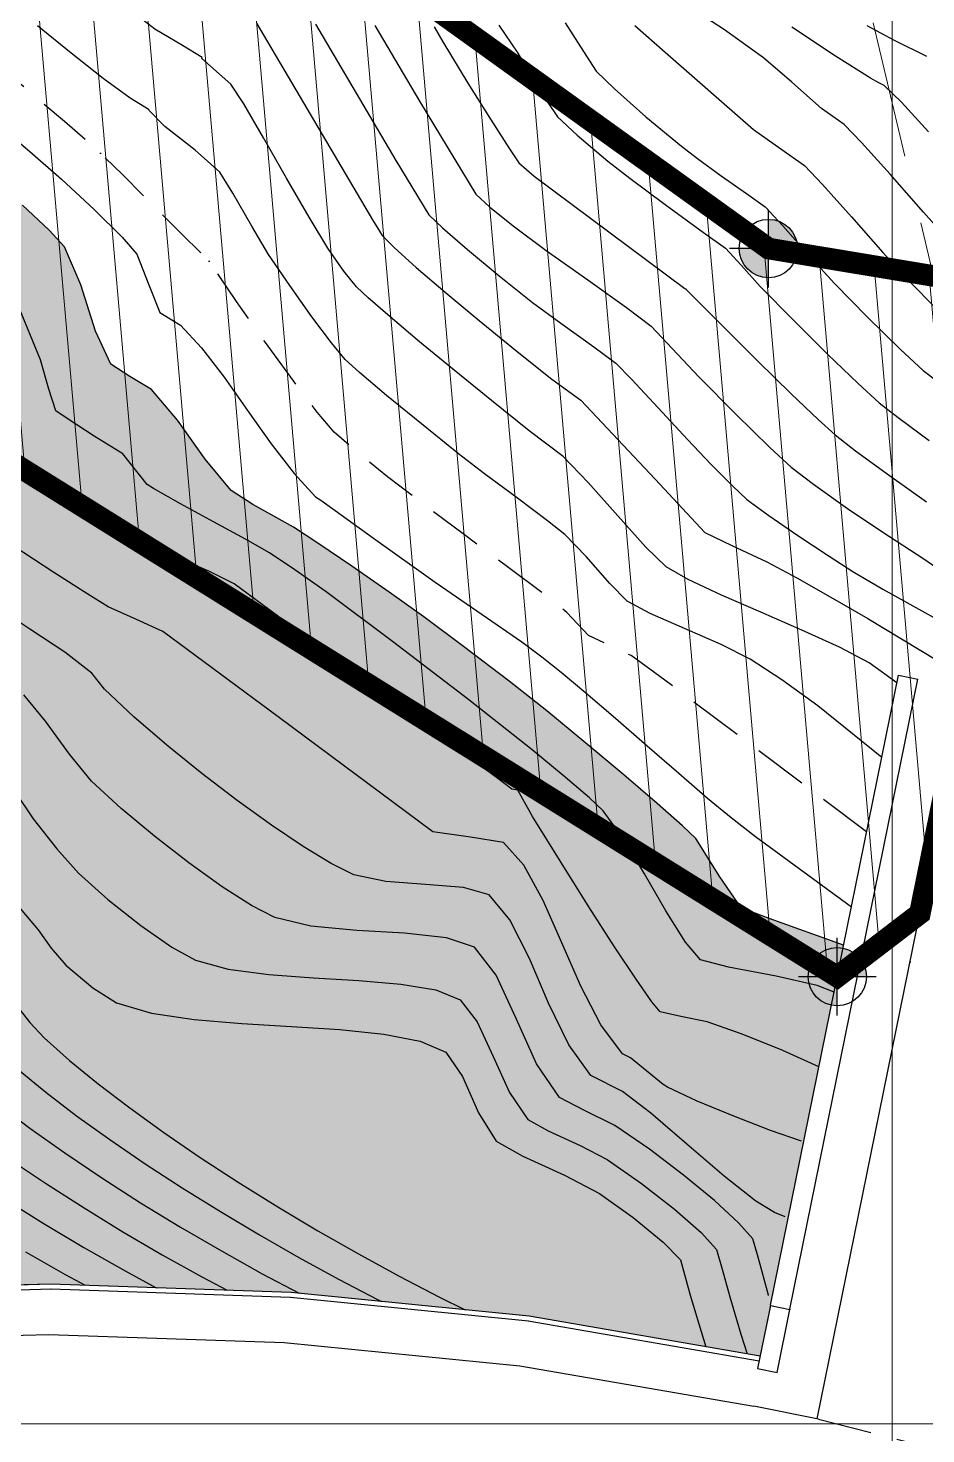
# Model space of a CAD drawing. Header units: metres. Extents: x 62264 to 62602, y 108404 to 109101.
# Drawn here: x 62430 to 62450.78, y 108649.77 to 108682.31 of the extents above; entities that cross this region are included whole.
import ezdxf
from ezdxf.enums import TextEntityAlignment as Align

# ---------------------------------------------------------------- set-up
doc = ezdxf.new("R2010")
doc.units = ezdxf.units.M
doc.header["$MEASUREMENT"] = 0
for name, pattern in [('DASHDOT', [2.8, 2, -0.25, 0.3, -0.25]), ('NASCOSTA', [9.525, 6.35, -3.175]), ('TRATTEGGIATA2', [0.375, 0.25, -0.125])]:
    doc.linetypes.add(name, pattern=pattern)
for name, color, linetype, lineweight in [('0__Symbol', 7, 'Continuous', 25), ('0_Col__Red_0.50', 14, 'Continuous', 50), ('0_Hatch', 2, 'Continuous', 9)]:
    doc.layers.add(name, color=color, linetype=linetype, lineweight=lineweight)
for name, color, linetype in [('Av. Pr.Profi', 7, 'Continuous'), ('Bâti', 7, 'Continuous'), ('colore lago', 131, 'Continuous'), ('coordinate', 2, 'Continuous'), ('Couronnement', 7, 'Continuous'), ('curve livello 1m', 2, 'Continuous'), ('curve livello 5m', 7, 'Continuous'), ('LINCOLO-ROSSO-025', 10, 'Continuous'), ('Strade', 7, 'Continuous')]:
    doc.layers.add(name, color=color, linetype=linetype)
doc.layers.add('Colori bordi', color=5, linetype='Continuous', plot=False)

# ---------------------------------------------------------------- blocks, each defined once
blk = doc.blocks.new('CONTORNO')
at = {"layer": 'LINCOLO-ROSSO-025', "linetype": 'NASCOSTA', "lineweight": 0, "ltscale": 0.5, "flags": 128}
blk.add_lwpolyline([(26.165, -94.334), (25.446, -93.474), (-6.877, 42.135), (-4.985, 41.623), (-4.907, 41.912), (-5.109, 41.967), (-4.481, 44.283), (-5.968, 44.686), (9.426, 101.471, 0.76503), (-27.561, 123.114), (-31.83, 118.918, 0.278191), (-69.079, 126.141), (-85.83, 120.005), (-86.105, 120.756), (-102.99, 114.571), (-98.153, 109.314), (-85.2, 114.059), (-84.427, 113.219), (-89.144, 103.05), (-84.307, 97.793), (-77.785, 111.855), (-78.51, 112.191), (-77.184, 115.052, -0.198912), (-74.368, 117.643), (-67.474, 120.163, -0.281645), (-36.074, 114.45, 0.175507), (-40.663, 100.044), (-40.374, 92.645, 0.034114), (-43.469, 92.01), (-53.105, 89.338), (-53.319, 90.109), (-70.647, 85.303), (-66.249, 79.674), (-52.956, 83.36), (-52.253, 82.461), (-57.773, 72.704), (-53.908, 67.757), (-53.375, 67.075), (-47.588, 77.303), (-45.683, 80.67), (-46.38, 81.064), (-46.314, 81.181, -0.14195), (-42.731, 84.682), (-41.604, 85.286, -0.165813), (-34.47, 86.461, -0.072308), (-29.805, 84.968), (-22.578, 81.44), (16.586, -82.868), (15.866, -82.007), (19.27, -96.287), (18.407, -96.98), (19.153, -100.108), (27.051, -106.511), (29.932, -105.824), (28.44, -103.877), (26.165, -94.334)], format="xyb", close=True, dxfattribs=at)
blk = doc.blocks.new('LEV_PLAN')
h = blk.add_hatch(color=256)
h.dxf.hatch_style = 1
h.paths.add_polyline_path([(-0.135, 0), (0, 0), (0, 0.135, 0.414214)])
h.paths.add_polyline_path([(0, 0), (0, -0.135, 0.414214), (0.135, 0)])
for p, q in [((0, -0.18), (0, 0.18)), ((-0.18, 0), (0.18, 0))]:
    blk.add_line(p, q)
blk.add_circle((0, 0), 0.135)
at = {"lineweight": 30, "flags": 106}
blk.add_attdef('VALUE', text='', height=0.25, dxfattribs=at).set_placement((0, 0.3), align=Align.BOTTOM_CENTER)

msp = doc.modelspace()

# ---------------------------------------------------------------- hatches: boundary and pattern name
at = {"layer": '0_Hatch'}
h = msp.add_hatch(dxfattribs=at)
h.set_pattern_fill('ANSI31', color=80, scale=10, angle=50)
h.paths.add_polyline_path([(62461.573, 108657.106), (62469.287, 108673.52), (62447.136, 108677.206), (62422.066, 108695.24), (62427.603, 108702.225), (62411.363, 108723.278), (62402.491, 108718.984), (62391.87, 108729.152), (62395.054, 108733.894), (62378.537, 108753.334), (62360.975, 108748.063), (62354.234, 108739.358), (62410.968, 108683.883), (62448.728, 108660.35), (62450.64, 108661.812), (62451.148, 108664.314), (62456.414, 108662.941), (62458.266, 108662.184), (62459.322, 108661.386), (62460.2, 108659.93)])
at = {"layer": 'colore lago', "linetype": 'Continuous', "lineweight": 0}
msp.add_hatch(color=256, dxfattribs=at).paths.add_polyline_path([(62424.984, 108653.069), (62419.433, 108652.547), (62413.953, 108651.637), (62408.529, 108650.359), (62403.21, 108648.764), (62398.021, 108646.797), (62392.955, 108644.487), (62388.067, 108641.873), (62383.347, 108638.914), (62379.143, 108635.919), (62374.987, 108632.528), (62370.912, 108628.752), (62367.864, 108625.55), (62364.577, 108621.72), (62361.992, 108618.302), (62358.884, 108613.699), (62356.087, 108608.883), (62353.615, 108603.924), (62351.491, 108598.79), (62349.698, 108593.52), (62348.257, 108588.148), (62347.162, 108582.699), (62346.433, 108577.206), (62346.076, 108571.827), (62346.067, 108566.27), (62346.414, 108560.708), (62347.156, 108555.214), (62348.241, 108549.757), (62349.108, 108546.543), (62347.868, 108543.897), (62343.805, 108542.34), (62343.071, 108542.931), (62342.215, 108543.399), (62341.494, 108543.605), (62340.731, 108543.397), (62339.788, 108542.895), (62338.814, 108542.367), (62337.958, 108542.081), (62337.463, 108542.167), (62336.538, 108542.374), (62334.253, 108542.969), (62331.322, 108543.785), (62328.139, 108544.685), (62325.098, 108545.533), (62322.593, 108546.195), (62321.848, 108546.361), (62320.984, 108546.545), (62320.474, 108546.666), (62319.859, 108546.963), (62319.103, 108547.335), (62317.961, 108547.824), (62316.581, 108548.386), (62315.066, 108548.989), (62313.523, 108549.599), (62312.055, 108550.183), (62310.769, 108550.711), (62309.769, 108551.147), (62309.112, 108551.475), (62308.074, 108552.131), (62305.134, 108553.829), (62301.974, 108555.846), (62300, 108557.145), (62300, 108746.102), (62331.882, 108763.679), (62334.507, 108761.512), (62338.392, 108758.6), (62343.084, 108755.721), (62348.103, 108752.428), (62352.959, 108748.821), (62356.982, 108746.672), (62361.491, 108743.204), (62364.809, 108741.018), (62364.85, 108740.982), (62366.701, 108739.452), (62368.7, 108737.832), (62369.305, 108737.355), (62369.749, 108737.014), (62370.359, 108736.582), (62371.24, 108735.973), (62371.627, 108735.711), (62374.472, 108733.847), (62374.708, 108733.696), (62375.544, 108733.194), (62376.513, 108732.622), (62377.024, 108732.307), (62377.264, 108731.984), (62377.853, 108731.572), (62378.743, 108731.016), (62379.493, 108730.514), (62379.904, 108730.173), (62380.53, 108729.628), (62381.289, 108728.95), (62382.099, 108728.213), (62382.879, 108727.488), (62383.568, 108726.81), (62384.361, 108726.013), (62384.891, 108725.5), (62385.513, 108725.007), (62386.29, 108724.44), (62387.153, 108723.834), (62388.028, 108723.224), (62388.845, 108722.646), (62389.533, 108722.136), (62390.019, 108721.728), (62390.461, 108721.189), (62391.046, 108720.467), (62391.593, 108719.84), (62392.228, 108719.121), (62392.561, 108718.731), (62392.862, 108718.087), (62393.16, 108717.245), (62393.458, 108716.296), (62393.758, 108715.335), (62394.064, 108714.455), (62394.378, 108713.747), (62394.629, 108713.387), (62395.018, 108712.892), (62395.432, 108712.426), (62395.814, 108712.034), (62396.33, 108711.596), (62397.152, 108710.938), (62398.032, 108710.258), (62398.87, 108709.636), (62399.584, 108709.126), (62399.96, 108708.881), (62400.685, 108708.661), (62401.612, 108708.484), (62402.549, 108708.306), (62403.305, 108708.084), (62403.979, 108707.68), (62404.973, 108707.002), (62405.674, 108706.477), (62406.299, 108705.979), (62406.659, 108705.658), (62407.074, 108705.014), (62407.565, 108704.234), (62408.06, 108703.631), (62408.444, 108703.148), (62408.613, 108702.358), (62408.809, 108701.374), (62409.055, 108700.585), (62409.399, 108699.598), (62409.737, 108698.707), (62410.053, 108697.961), (62410.417, 108697.156), (62410.768, 108696.423), (62411.044, 108695.894), (62411.352, 108695.436), (62411.941, 108694.585), (62412.688, 108693.536), (62413.24, 108692.756), (62413.64, 108692.028), (62414.101, 108691.1), (62414.582, 108690.096), (62415.042, 108689.143), (62415.44, 108688.363), (62415.735, 108687.883), (62416.22, 108687.475), (62417.091, 108686.877), (62417.986, 108686.309), (62418.762, 108685.857), (62419.277, 108685.61), (62419.98, 108685.523), (62420.747, 108685.436), (62421.269, 108685.254), (62422.042, 108684.935), (62422.834, 108684.575), (62423.302, 108684.318), (62424.281, 108683.305), (62425.656, 108681.875), (62426.449, 108681.066), (62427.156, 108680.351), (62427.673, 108679.833), (62427.895, 108679.62), (62428.432, 108679.384), (62429.04, 108678.92), (62429.869, 108678.212), (62430.484, 108677.629), (62430.843, 108677.243), (62431.218, 108676.364), (62431.557, 108675.296), (62431.913, 108674.527), (62432.355, 108674.247), (62432.858, 108673.942), (62433.455, 108673.231), (62434.097, 108672.326), (62434.701, 108671.601), (62435.197, 108671.28), (62435.685, 108671.01), (62436.144, 108670.755), (62436.707, 108670.388), (62437.492, 108669.855), (62438.358, 108669.253), (62439.162, 108668.678), (62440.078, 108667.996), (62441.13, 108667.19), (62442.002, 108666.501), (62442.908, 108665.758), (62443.789, 108665.021), (62444.562, 108664.359), (62445.144, 108663.844), (62445.453, 108663.547), (62446.014, 108662.665), (62446.501, 108661.941), (62447.153, 108661.7), (62448.876, 108661.081), (62447.183, 108652.749), (62446.943, 108651.566), (62441.595, 108652.495), (62436.09, 108653.04), (62430.527, 108653.236)])

# ---------------------------------------------------------------- linework, layer by layer
at = {"layer": '0_Col__Red_0.50', "color": 80, "const_width": 0.5}
msp.add_lwpolyline([(62461.573, 108657.106), (62469.287, 108673.52), (62447.136, 108677.206), (62422.066, 108695.24), (62427.603, 108702.225), (62411.363, 108723.278), (62402.491, 108718.984), (62391.87, 108729.152), (62395.054, 108733.894), (62378.537, 108753.334), (62360.975, 108748.063), (62354.234, 108739.358), (62410.968, 108683.883), (62448.728, 108660.35), (62450.64, 108661.812), (62451.148, 108664.314), (62456.414, 108662.941), (62458.266, 108662.184), (62459.322, 108661.386), (62460.2, 108659.93), (62461.573, 108657.106)], dxfattribs=at)
at = {"layer": 'Av. Pr.Profi', "color": 1, "linetype": 'DASHDOT'}
msp.add_line((62450.413, 108660.699), (62450.416, 108660.68), dxfattribs=at)
at = {"layer": 'Bâti', "linetype": 'Continuous'}
for p, q in [((62447.183, 108652.749), (62450.145, 108667.326)), ((62450.145, 108667.326), (62450.597, 108667.234)), ((62447.634, 108652.654), (62450.597, 108667.234)), ((62447.181, 108652.739), (62446.884, 108651.277)), ((62447.183, 108652.749), (62447.181, 108652.739)), ((62447.181, 108652.739), (62447.632, 108652.644)), ((62447.336, 108651.185), (62447.632, 108652.644)), ((62447.634, 108652.654), (62447.632, 108652.644)), ((62446.884, 108651.277), (62447.336, 108651.185))]:
    msp.add_line(p, q, dxfattribs=at)
at = {"layer": 'Colori bordi', "linetype": 'Continuous', "lineweight": 0, "flags": 128}
msp.add_lwpolyline([(62429.869, 108678.212), (62430.484, 108677.629), (62430.843, 108677.243), (62430.843, 108677.243), (62431.218, 108676.364), (62431.557, 108675.296), (62431.913, 108674.527), (62431.913, 108674.527), (62432.355, 108674.247), (62432.858, 108673.942), (62432.858, 108673.942), (62433.455, 108673.231), (62434.097, 108672.326), (62434.701, 108671.601), (62435.197, 108671.28), (62435.197, 108671.28), (62435.685, 108671.01), (62436.144, 108670.755), (62436.144, 108670.755), (62436.707, 108670.388), (62437.492, 108669.855), (62438.358, 108669.253), (62439.162, 108668.678), (62439.162, 108668.678), (62440.078, 108667.996), (62441.13, 108667.19), (62442.002, 108666.501), (62442.002, 108666.501), (62442.908, 108665.758), (62443.789, 108665.021), (62444.562, 108664.359), (62445.144, 108663.844), (62445.453, 108663.547), (62445.453, 108663.547), (62446.014, 108662.665), (62446.501, 108661.941), (62446.501, 108661.941), (62447.153, 108661.7), (62448.876, 108661.081), (62447.183, 108652.749), (62446.943, 108651.566), (62441.595, 108652.495), (62436.09, 108653.04), (62430.527, 108653.236), (62424.984, 108653.069)], dxfattribs=at)
at = {"layer": 'coordinate', "linetype": 'Continuous', "lineweight": 0}
for p, q in [((62450, 108735.452), (62450, 108403.974)), ((62340.187, 108650), (62556.466, 108650))]:
    msp.add_line(p, q, dxfattribs=at)
at = {"layer": 'Couronnement', "linetype": 'Continuous'}
for p, q in [((62430.527, 108653.236), (62424.984, 108653.069)), ((62430.531, 108653.116), (62424.988, 108652.949)), ((62436.074, 108652.921), (62430.523, 108653.117)), ((62436.09, 108653.04), (62430.527, 108653.236)), ((62441.595, 108652.495), (62436.09, 108653.04)), ((62441.583, 108652.376), (62436.074, 108652.921)), ((62446.919, 108651.449), (62441.575, 108652.377)), ((62446.943, 108651.566), (62441.595, 108652.495)), ((62425.024, 108651.9), (62430.475, 108652.07)), ((62430.475, 108652.07), (62435.927, 108651.881)), ((62435.927, 108651.881), (62441.384, 108651.345)), ((62441.384, 108651.345), (62446.8, 108650.405)), ((62448.291, 108650.104), (62446.8, 108650.405))]:
    msp.add_line(p, q, dxfattribs=at)
at = {"layer": 'curve livello 1m', "color": 152, "linetype": 'TRATTEGGIATA2', "ltscale": 5, "flags": 128}
msp.add_lwpolyline([(62449.409, 108663.703), (62444.734, 108667.217), (62444.734, 108667.217), (62443.954, 108667.783), (62443.429, 108668.028), (62442.969, 108668.248), (62442.969, 108668.248), (62442.47, 108668.783), (62441.977, 108669.175), (62441.124, 108669.816), (62440.102, 108670.575), (62439.103, 108671.321), (62438.32, 108671.922), (62438.32, 108671.922), (62437.534, 108672.562), (62437.08, 108672.956), (62437.08, 108672.956), (62436.692, 108673.419), (62436.139, 108674.141), (62435.492, 108675.027), (62434.819, 108675.983), (62434.191, 108676.913), (62434.191, 108676.913), (62434.183, 108676.926), (62434.135, 108676.968), (62433.554, 108677.536), (62432.857, 108678.242), (62432.184, 108678.923), (62431.677, 108679.412), (62431.677, 108679.412), (62430.841, 108680.147), (62429.964, 108680.89), (62429.133, 108681.568), (62428.437, 108682.108), (62427.967, 108682.438), (62427.967, 108682.438), (62427.85, 108682.49), (62427.362, 108682.981), (62426.953, 108683.405), (62426.568, 108683.805), (62426.568, 108683.805), (62425.763, 108684.619), (62425.037, 108685.346), (62424.499, 108685.878), (62424.256, 108686.107), (62424.256, 108686.107), (62423.838, 108686.33), (62423.033, 108686.718), (62422.083, 108687.153), (62422.083, 108687.153), (62421.201, 108687.532), (62420.659, 108687.741), (62420.659, 108687.741), (62419.96, 108687.849), (62419.097, 108687.916), (62418.267, 108687.984), (62417.665, 108688.094), (62417.665, 108688.094), (62417.563, 108688.156), (62417.547, 108688.17), (62417.258, 108688.62), (62416.882, 108689.325), (62416.442, 108690.213), (62415.962, 108691.213), (62415.465, 108692.25), (62414.976, 108693.254), (62414.519, 108694.151), (62414.116, 108694.869), (62414.116, 108694.869), (62413.888, 108695.19), (62413.731, 108695.42), (62413.447, 108696.014), (62412.957, 108697.086), (62412.957, 108697.086), (62412.542, 108698.014), (62412.149, 108698.906), (62411.838, 108699.625), (62411.669, 108700.032), (62411.669, 108700.032), (62411.493, 108700.551), (62411.338, 108701.075), (62411.338, 108701.075), (62411.14, 108702.019), (62410.936, 108703.116), (62410.783, 108703.767), (62410.783, 108703.767), (62410.46, 108704.208), (62409.848, 108704.939), (62409.171, 108705.744), (62408.647, 108706.405), (62408.195, 108707.116), (62407.772, 108707.467), (62406.911, 108708.146), (62405.935, 108708.914), (62405.164, 108709.532), (62404.859, 108709.794), (62404.558, 108710.033), (62403.965, 108710.163), (62402.733, 108710.397), (62401.329, 108710.662), (62400.217, 108710.883), (62399.534, 108711.046), (62399.508, 108711.064), (62399.419, 108711.135), (62398.941, 108711.7), (62398.366, 108712.469), (62397.791, 108713.304), (62397.315, 108714.068), (62396.999, 108714.708), (62396.588, 108715.641), (62396.135, 108716.7), (62395.69, 108717.718), (62395.307, 108718.531), (62394.833, 108719.384), (62394.335, 108720.199), (62394, 108720.666), (62393.527, 108721.291), (62392.891, 108722.096), (62392.334, 108722.781), (62392.022, 108723.139), (62391.403, 108723.624), (62390.228, 108724.482), (62388.787, 108725.522), (62387.371, 108726.549), (62386.269, 108727.371), (62385.592, 108727.906), (62384.834, 108728.52), (62384.222, 108729.031), (62383.639, 108729.546), (62382.938, 108730.185), (62382.188, 108730.877), (62381.454, 108731.553), (62380.802, 108732.145), (62380.301, 108732.582), (62379.555, 108733.154), (62378.591, 108733.891), (62378.094, 108734.284), (62377.713, 108734.585), (62377.036, 108735.03), (62375.97, 108735.715), (62375.055, 108736.311), (62373.009, 108737.706), (62371.181, 108738.986), (62370.681, 108739.355), (62370.133, 108739.77), (62369.655, 108740.145), (62369.247, 108740.473), (62368.148, 108741.404), (62366.867, 108742.513), (62365.789, 108743.468)], dxfattribs=at)
at = {"layer": 'curve livello 1m', "flags": 128}
for points in [[(62450.11, 108667.152), (62449.469, 108667.618), (62448.779, 108667.978), (62447.906, 108668.375), (62446.959, 108668.785), (62446.047, 108669.183), (62445.279, 108669.542), (62444.765, 108669.838), (62444.765, 108669.838), (62444.296, 108670.292), (62443.65, 108671.017), (62442.966, 108671.791), (62442.382, 108672.392), (62442.382, 108672.392), (62441.596, 108672.987), (62440.724, 108673.685), (62439.861, 108674.388), (62439.06, 108675.049), (62438.379, 108675.622), (62437.872, 108676.061), (62437.596, 108676.319), (62437.596, 108676.319), (62437.31, 108676.685), (62436.94, 108677.217), (62436.94, 108677.217), (62436.504, 108677.928), (62435.981, 108678.837), (62435.45, 108679.771), (62434.993, 108680.554), (62434.69, 108681.013), (62434.69, 108681.013), (62434.016, 108681.604), (62434.027, 108681.627), (62433.574, 108681.908), (62432.935, 108682.287), (62432.935, 108682.287), (62432.36, 108682.723)], [(62451.487, 108677.188), (62450.725, 108678.046), (62449.95, 108678.925), (62449.293, 108679.659), (62448.888, 108680.08), (62448.361, 108680.45), (62447.674, 108681.054), (62447.024, 108681.622), (62446.115, 108682.271), (62445.263, 108682.822)], [(62449.759, 108665.424), (62448.276, 108666.618), (62447.444, 108667.222), (62446.711, 108667.701), (62446.711, 108667.701), (62446.04, 108668.037), (62445.194, 108668.407), (62444.395, 108668.759), (62443.867, 108669.043), (62443.867, 108669.043), (62443.461, 108669.452), (62442.915, 108670.073), (62442.426, 108670.587), (62442.426, 108670.587), (62442.022, 108670.905), (62441.327, 108671.424), (62440.565, 108671.991), (62439.958, 108672.455), (62439.958, 108672.455), (62439.101, 108673.144), (62438.297, 108673.805), (62437.668, 108674.337), (62437.338, 108674.637), (62437.338, 108674.637), (62437.023, 108675.02), (62436.567, 108675.627), (62436.053, 108676.347), (62435.565, 108677.065), (62435.565, 108677.065), (62435.174, 108677.72), (62434.735, 108678.49), (62434.437, 108678.97), (62434.437, 108678.97), (62433.864, 108679.48), (62433.162, 108680.028), (62432.794, 108680.41), (62432.794, 108680.41), (62432.798, 108680.419), (62432.36, 108680.684), (62431.737, 108681.144), (62430.997, 108681.73), (62430.218, 108682.359)], [(62436.654, 108682.397), (62438.513, 108679.247), (62439.277, 108677.982), (62439.589, 108677.684), (62440.167, 108677.183), (62440.899, 108676.576), (62441.673, 108675.956), (62442.327, 108675.476), (62443.097, 108674.931), (62443.606, 108674.549), (62443.964, 108674.182), (62444.579, 108673.521), (62445.259, 108672.788), (62445.809, 108672.208), (62446.304, 108671.714), (62446.638, 108671.397), (62447.146, 108671.026), (62447.817, 108670.566), (62448.538, 108670.087), (62449.091, 108669.731), (62449.782, 108669.324), (62451.032, 108668.629)], [(62438.024, 108682.368), (62439.055, 108680.62), (62440.36, 108678.461), (62440.681, 108678.173), (62441.223, 108677.731), (62441.223, 108677.731), (62441.992, 108677.162), (62442.955, 108676.478), (62443.851, 108675.839), (62444.418, 108675.406), (62444.418, 108675.406), (62444.905, 108674.891), (62445.521, 108674.234), (62445.521, 108674.234), (62446.378, 108673.373), (62447.17, 108672.599), (62447.659, 108672.144), (62447.659, 108672.144), (62448.179, 108671.749), (62448.968, 108671.185), (62448.968, 108671.185), (62449.784, 108670.641), (62450.732, 108670.021), (62451.032, 108669.816)], [(62439.394, 108682.339), (62439.598, 108681.994), (62440.177, 108681.035), (62440.704, 108680.198), (62441.142, 108679.516), (62441.36, 108679.193), (62441.36, 108679.193), (62441.715, 108678.881), (62445.203, 108676.283), (62445.23, 108676.263), (62445.233, 108676.26), (62446.053, 108675.432), (62446.891, 108674.6), (62447.663, 108673.845), (62448.286, 108673.248), (62448.679, 108672.89), (62448.679, 108672.89), (62449.152, 108672.525), (62449.934, 108671.953), (62450.791, 108671.344)], [(62440.891, 108682.373), (62441.332, 108681.725), (62441.806, 108680.914), (62442.253, 108680.252), (62442.253, 108680.252), (62442.704, 108679.831), (62443.418, 108679.227), (62443.418, 108679.227), (62443.924, 108678.838), (62444.746, 108678.226), (62445.636, 108677.575), (62445.636, 108677.575), (62446.144, 108677.217), (62446.504, 108676.822), (62446.946, 108676.329), (62446.946, 108676.329), (62447.705, 108675.554), (62448.503, 108674.763), (62449.211, 108674.081), (62449.7, 108673.636), (62449.7, 108673.636), (62450.136, 108673.295), (62450.859, 108672.759)], [(62444.039, 108682.37), (62444.746, 108681.748), (62446.788, 108679.96), (62447.422, 108679.517), (62447.973, 108679.126), (62447.973, 108679.126), (62448.387, 108678.69), (62449.055, 108677.936), (62449.786, 108677.11), (62450.384, 108676.456), (62450.384, 108676.456), (62451.032, 108675.804)], [(62450.838, 108679.91), (62450.219, 108680.591), (62449.816, 108680.978), (62449.691, 108681.04), (62449.495, 108681.148), (62448.69, 108681.658), (62447.674, 108682.33)], [(62449.416, 108682.366), (62450.048, 108682.026), (62450.048, 108682.026), (62450.795, 108681.657)], [(62429.288, 108680.081), (62430.041, 108679.452), (62430.773, 108678.812), (62431.525, 108678.11), (62432.172, 108677.467), (62432.518, 108677.077), (62432.79, 108676.369), (62433.051, 108675.724), (62433.522, 108675.432), (62434.01, 108674.91), (62434.535, 108674.225), (62435.079, 108673.458), (62435.625, 108672.688), (62436.155, 108671.995), (62436.651, 108671.458), (62436.775, 108671.378), (62437.996, 108670.504), (62439.421, 108669.48), (62440.51, 108668.732), (62441.428, 108668.099), (62441.89, 108667.752), (62442.336, 108667.403), (62442.912, 108666.922), (62443.597, 108666.333), (62444.332, 108665.693), (62445.061, 108665.058), (62445.727, 108664.486), (62446.271, 108664.034), (62446.838, 108663.597), (62449.057, 108661.97)], [(62448.655, 108659.993), (62448.264, 108660.149), (62447.315, 108660.361), (62446.209, 108660.569), (62445.565, 108660.74), (62445.565, 108660.74), (62445.214, 108661.15), (62444.764, 108661.872), (62444.264, 108662.734), (62443.764, 108663.565), (62443.311, 108664.193), (62443.311, 108664.193), (62442.991, 108664.488), (62442.383, 108665.009), (62441.668, 108665.6), (62441.668, 108665.6), (62440.202, 108666.756), (62438.435, 108668.111), (62436.896, 108669.257), (62436.896, 108669.257), (62436.171, 108669.769), (62435.585, 108670.16), (62435.585, 108670.16), (62435.029, 108670.479), (62434.286, 108670.881), (62433.522, 108671.295), (62432.901, 108671.647), (62432.901, 108671.647), (62432.751, 108671.744), (62432.194, 108672.451), (62431.526, 108672.866), (62430.922, 108673.254), (62430.636, 108673.446), (62430.636, 108673.446), (62430.481, 108673.951), (62430.284, 108674.628), (62430.284, 108674.628), (62429.752, 108675.927)], [(62448.304, 108658.267), (62447.471, 108658.642), (62446.53, 108659.017), (62445.716, 108659.302), (62445.716, 108659.302), (62445.104, 108659.43), (62444.629, 108659.54), (62444.439, 108659.769), (62444.074, 108660.291), (62443.574, 108661.044), (62442.981, 108661.966), (62442.334, 108662.992), (62441.677, 108664.061), (62441.677, 108664.061), (62441.334, 108664.67), (62441.197, 108664.69), (62440.899, 108664.912), (62434.771, 108669.446), (62434.178, 108669.739), (62433.377, 108670.085), (62432.552, 108670.44), (62431.888, 108670.76), (62431.888, 108670.76), (62430.254, 108671.823), (62429.125, 108672.559)], [(62447.897, 108656.54), (62447.182, 108656.789), (62446.331, 108657.12), (62445.489, 108657.472), (62444.801, 108657.789), (62444.801, 108657.789), (62444.695, 108657.853), (62443.939, 108658.475), (62443.759, 108658.566), (62443.255, 108659.232), (62442.792, 108660.133), (62442.352, 108661.136), (62441.919, 108662.111), (62441.474, 108662.928), (62441, 108663.456), (62441, 108663.456), (62440.235, 108663.583), (62439.367, 108663.701), (62439.367, 108663.701), (62435.787, 108666.363), (62433.113, 108668.341), (62432.505, 108668.62), (62431.855, 108668.914), (62431.855, 108668.914), (62431.38, 108669.203), (62430.597, 108669.705), (62429.655, 108670.324)], [(62447.526, 108654.794), (62447.275, 108654.895), (62446.842, 108655.154), (62446.111, 108655.732), (62445.249, 108656.473), (62444.413, 108657.188), (62443.761, 108657.689), (62443.761, 108657.689), (62443.027, 108658.059), (62442.514, 108658.771), (62442.047, 108659.739), (62441.601, 108660.769), (62441.15, 108661.668), (62440.667, 108662.243), (62440.667, 108662.243), (62440.077, 108662.415), (62439.2, 108662.487), (62438.275, 108662.553), (62437.537, 108662.711), (62437.537, 108662.711), (62437.014, 108662.971), (62436.367, 108663.36), (62435.629, 108663.854), (62434.834, 108664.426), (62434.016, 108665.053), (62433.209, 108665.708), (62432.447, 108666.367), (62431.763, 108667.005), (62431.763, 108667.005), (62431.474, 108667.373), (62430.85, 108667.862), (62430.038, 108668.398), (62429.221, 108668.937)], [(62429.69, 108664.636), (62430.113, 108664.008), (62430.66, 108663.308), (62431.168, 108662.746), (62431.168, 108662.746), (62431.846, 108662.138), (62432.608, 108661.537), (62433.327, 108661.037), (62433.876, 108660.732), (62433.876, 108660.732), (62434.629, 108660.523), (62435.567, 108660.399), (62436.603, 108660.323), (62437.65, 108660.262), (62438.624, 108660.18), (62439.436, 108660.043), (62440.001, 108659.816), (62440.001, 108659.816), (62440.396, 108659.302), (62440.766, 108658.503), (62441.144, 108657.668), (62441.563, 108657.047), (62441.563, 108657.047), (62442.037, 108656.781), (62442.781, 108656.441), (62443.406, 108656.118), (62443.406, 108656.118), (62444.196, 108655.565), (62444.961, 108654.969), (62445.579, 108654.428), (62445.934, 108654.038), (62445.934, 108654.038), (62446.062, 108653.583), (62446.242, 108652.937), (62446.242, 108652.937), (62446.5, 108652.076), (62446.642, 108651.619)], [(62429.767, 108661.98), (62430.229, 108661.437), (62430.529, 108661.011), (62430.87, 108660.617), (62430.87, 108660.617), (62431.496, 108660.092), (62432.046, 108659.743), (62432.046, 108659.743), (62432.851, 108659.509), (62433.842, 108659.359), (62434.948, 108659.264), (62436.095, 108659.196), (62437.213, 108659.125), (62438.23, 108659.021), (62439.072, 108658.857), (62439.668, 108658.603), (62439.668, 108658.603), (62440.055, 108658.036), (62440.423, 108657.202), (62440.831, 108656.541), (62440.831, 108656.541), (62441.447, 108656.194), (62442.415, 108655.752), (62443.228, 108655.333), (62443.228, 108655.333), (62444.007, 108654.777), (62444.699, 108654.208), (62445.097, 108653.795), (62445.324, 108652.981), (62445.324, 108652.981), (62445.525, 108652.312), (62445.688, 108651.784)], [(62429.642, 108659.79), (62430.038, 108659.287), (62430.369, 108658.931), (62430.954, 108658.412), (62431.617, 108657.869), (62432.35, 108657.311), (62433.142, 108656.742), (62433.983, 108656.167), (62434.864, 108655.593), (62435.775, 108655.026), (62436.705, 108654.47), (62437.647, 108653.933), (62438.588, 108653.418), (62439.521, 108652.933), (62440.112, 108652.642)], [(62429.765, 108658.201), (62430.41, 108657.674), (62431.121, 108657.132), (62431.89, 108656.579), (62432.707, 108656.021), (62433.563, 108655.464), (62434.448, 108654.912), (62435.352, 108654.373), (62436.266, 108653.85), (62437.181, 108653.351), (62438.087, 108652.88), (62438.181, 108652.833)], [(62429.589, 108656.114), (62430.421, 108655.553), (62431.292, 108654.996), (62432.189, 108654.447), (62433.103, 108653.913), (62434.022, 108653.401), (62434.605, 108653.092)], [(62429.435, 108655.219), (62430.35, 108654.643), (62431.291, 108654.08), (62432.244, 108653.538), (62432.96, 108653.15)], [(62429.937, 108653.983), (62430.859, 108653.458), (62431.321, 108653.208)]]:
    msp.add_lwpolyline(points, dxfattribs=at)
at = {"layer": 'curve livello 5m', "flags": 128}
for points in [[(62435.284, 108682.426), (62437.971, 108677.873), (62438.194, 108677.504), (62438.477, 108677.222), (62438.982, 108676.77), (62439.653, 108676.194), (62440.437, 108675.539), (62441.278, 108674.853), (62442.123, 108674.18), (62442.794, 108673.692), (62444.51, 108671.868), (62445.662, 108670.633), (62446.291, 108670.333), (62447.099, 108669.955), (62447.791, 108669.581), (62448.618, 108669.116), (62449.438, 108668.639), (62451.032, 108667.674)], [(62442.429, 108682.428), (62442.786, 108681.874), (62443.146, 108681.311), (62443.146, 108681.311), (62443.569, 108680.902), (62444.301, 108680.258), (62445.122, 108679.572), (62445.122, 108679.572), (62445.492, 108679.291), (62446.041, 108678.888), (62446.041, 108678.888), (62446.626, 108678.478), (62447.059, 108678.171), (62447.059, 108678.171), (62447.47, 108677.729), (62448.107, 108677.007), (62448.665, 108676.393), (62448.665, 108676.393), (62449.432, 108675.614), (62450.193, 108674.869), (62450.72, 108674.383), (62450.72, 108674.383), (62451.032, 108674.145)], [(62448.876, 108661.081), (62447.153, 108661.7), (62446.501, 108661.941), (62446.501, 108661.941), (62446.014, 108662.665), (62445.453, 108663.547), (62445.453, 108663.547), (62445.144, 108663.844), (62444.562, 108664.359), (62443.789, 108665.021), (62442.908, 108665.758), (62442.002, 108666.501), (62442.002, 108666.501), (62441.13, 108667.19), (62440.078, 108667.996), (62439.162, 108668.678), (62439.162, 108668.678), (62438.358, 108669.253), (62437.492, 108669.855), (62436.707, 108670.388), (62436.144, 108670.755), (62436.144, 108670.755), (62435.685, 108671.01), (62435.197, 108671.28), (62435.197, 108671.28), (62434.701, 108671.601), (62434.097, 108672.326), (62433.455, 108673.231), (62432.858, 108673.942), (62432.858, 108673.942), (62432.355, 108674.247), (62431.913, 108674.527), (62431.913, 108674.527), (62431.557, 108675.296), (62431.218, 108676.364), (62430.843, 108677.243), (62430.843, 108677.243), (62430.484, 108677.629), (62429.869, 108678.212)], [(62447.138, 108652.97), (62447.136, 108652.976), (62446.896, 108653.858), (62446.772, 108654.281), (62446.772, 108654.281), (62446.445, 108654.655), (62445.886, 108655.167), (62445.172, 108655.755), (62444.379, 108656.354), (62443.583, 108656.904), (62443.583, 108656.904), (62442.88, 108657.251), (62442.295, 108657.553), (62442.295, 108657.553), (62441.769, 108658.332), (62441.295, 108659.38), (62440.83, 108660.384), (62440.334, 108661.03), (62440.334, 108661.03), (62439.681, 108661.249), (62438.712, 108661.356), (62437.607, 108661.422), (62436.546, 108661.52), (62435.706, 108661.722), (62435.706, 108661.722), (62435.173, 108661.998), (62434.492, 108662.433), (62433.721, 108662.982), (62432.921, 108663.601), (62432.149, 108664.247), (62431.465, 108664.876), (62431.465, 108664.876), (62430.955, 108665.498), (62430.403, 108666.267), (62429.901, 108666.876)], [(62429.291, 108657.41), (62430.038, 108656.846), (62430.846, 108656.272), (62431.705, 108655.694), (62432.603, 108655.119), (62433.528, 108654.553), (62434.471, 108654.002), (62435.419, 108653.474), (62436.273, 108653.022)]]:
    msp.add_lwpolyline(points, dxfattribs=at)
at = {"layer": 'Strade', "linetype": 'Continuous', "flags": 128}
msp.add_lwpolyline([(62448.262, 108650.112), (62451.148, 108664.314), (62456.414, 108662.941), (62458.266, 108662.184), (62459.322, 108661.386), (62460.2, 108659.93), (62463.965, 108652.189), (62464.425, 108651.601), (62465.106, 108651.13), (62472.482, 108648.147)], dxfattribs=at)
at = {"layer": 'Strade', "color": 2, "linetype": 'TRATTEGGIATA2', "ltscale": 5, "flags": 128}
msp.add_lwpolyline([(62448.291, 108650.104), (62456.606, 108648.014), (62464.373, 108645.587), (62471.903, 108642.764), (62479.171, 108639.525), (62484.787, 108636.691), (62490.119, 108633.745)], dxfattribs=at)

# ---------------------------------------------------------------- block references
at = {"layer": '0__Symbol', "xscale": 5, "yscale": 5, "zscale": 5, "rotation": 90}
for p in [(62447.136, 108677.206), (62448.728, 108660.35)]:
    msp.add_blockref('LEV_PLAN', p, dxfattribs=at)
at = {"layer": 'LINCOLO-ROSSO-025', "linetype": 'Continuous', "lineweight": 0}
msp.add_blockref('CONTORNO', (62466.351, 108625.268), dxfattribs=at)

doc.saveas('drawing.dxf')
